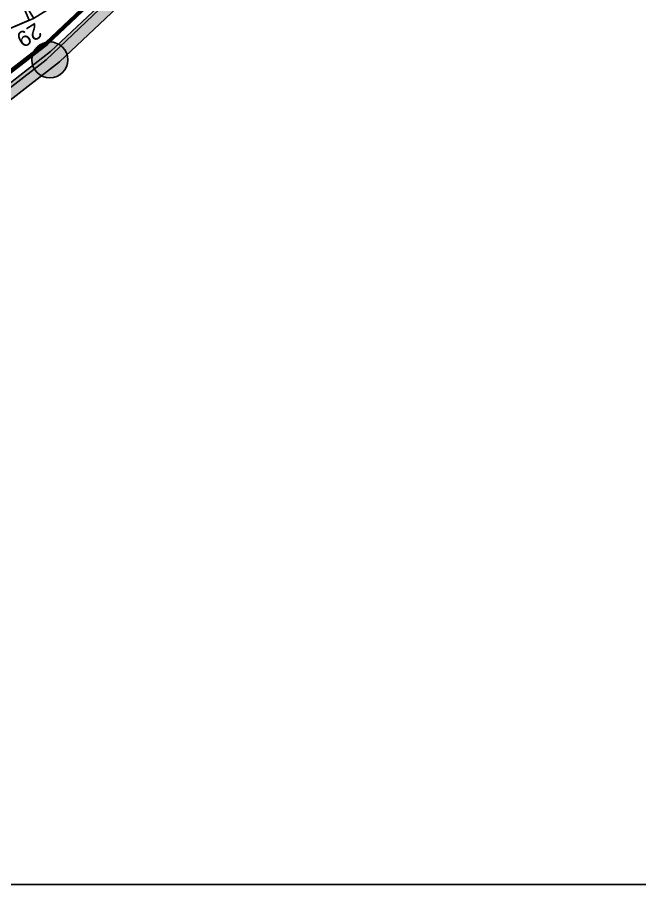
# Model space of a CAD drawing. Header units: millimetres. Extents: x 42980 to 202332, y 27411 to 140378.
# Drawn here: x 156288 to 170140, y 27411 to 46730 of the extents above; entities that cross this region are included whole.
import ezdxf

# ---------------------------------------------------------------- set-up
doc = ezdxf.new("R2010")
doc.units = ezdxf.units.MM
doc.header["$LTSCALE"] = 100
doc.layers.get('0').update_dxf_attribs({"linetype": 'CONTINUOUS'})
for name, color, linetype in [('_insida yttervägg arena', 6, 'CONTINUOUS'), ('A-3312-EA-', 7, 'CONTINUOUS'), ('A-3312-FYLL', 7, 'CONTINUOUS'), ('A-3320-EA-', 3, 'CONTINUOUS'), ('A-3320-FYLL', 3, 'CONTINUOUS'), ('G-STOLAR_TELE_2', 3, 'CONTINUOUS'), ('N-RADER', 252, 'CONTINUOUS'), ('N-RADNUMMER', 4, 'CONTINUOUS'), ('N-STOLAR', 1, 'CONTINUOUS'), ('N-TRAPPA', 254, 'CONTINUOUS')]:
    doc.layers.add(name, color=color, linetype=linetype)
doc.layers.add('SEKTIONER', color=4, linetype='CONTINUOUS', lineweight=70)
doc.styles.add('ARIAL', font='arial.ttf')

# ---------------------------------------------------------------- blocks, each defined once
blk = doc.blocks.new('*U39')
at = {"layer": 'G-STOLAR_TELE_2'}
blk.add_circle((0, 0), 400, dxfattribs=at)

msp = doc.modelspace()

# ---------------------------------------------------------------- hatches: boundary and pattern name
at = {"layer": 'A-3312-FYLL'}
msp.add_hatch(color=256, dxfattribs=at).paths.add_polyline_path([(129833, 31226), (136958, 33371), (143974, 36585), (150660, 40658), (157173, 45689), (161384, 49663), (161149, 49854), (157029, 45966), (150490, 40906), (143833, 36850), (136852, 33652), (129766, 31519), (122453, 30391), (118753, 30391), (115053, 30391), (107739, 31519), (100653, 33652), (93673, 36850), (87015, 40906), (80476, 45966), (76356, 49854), (76121, 49663), (80332, 45689), (86845, 40658), (93532, 36585), (100547, 33371), (107673, 31226), (115030, 30091), (118753, 30091), (122476, 30091)])
at = {"layer": 'A-3320-FYLL'}
msp.add_hatch(color=256, dxfattribs=at).paths.add_polyline_path([(157411, 45782, 1), (156611, 45782, 1)])

# ---------------------------------------------------------------- linework, layer by layer
msp.add_lwpolyline([(42980, 27411), (202332, 27411), (202332, 140378), (42980, 140378)], close=True)
at = {"layer": '_insida yttervägg arena'}
msp.add_lwpolyline([(172663, 87507), (172607, 80521), (171762, 73264), (170102, 66103), (167203, 58902), (164217, 53599), (162838, 54583), (159967, 50674), (161093, 49746), (156927, 45780), (150671, 40929), (144057, 36879), (136930, 33666), (129865, 31612), (122519, 30346), (115145, 30318), (107811, 31440), (100662, 33578)], dxfattribs=at)
at = {"layer": 'A-3312-EA-'}
for p, q in [((157029, 45966), (161149, 49854)), ((161384, 49663), (157225, 45737)), ((150490, 40906), (157029, 45966)), ((157225, 45737), (150661, 40658))]:
    msp.add_line(p, q, dxfattribs=at)
at = {"layer": 'N-RADER'}
for p, q in [((156934, 46150), (160993, 49982)), ((158352, 47768), (156648, 46701)), ((156648, 46701), (149758, 43795)), ((153420, 43428), (156934, 46150))]:
    msp.add_line(p, q, dxfattribs=at)
at = {"layer": 'N-STOLAR'}
msp.add_lwpolyline([(156372, 47081), (155957, 46906), (156133, 46492), (156547, 46667)], close=True, dxfattribs=at)
at = {"layer": 'N-TRAPPA'}
msp.add_line((156657, 46705), (156444, 47044), dxfattribs=at)
at = {"layer": 'SEKTIONER'}
msp.add_lwpolyline([(160993, 49982), (156934, 46150), (150377, 41071), (143739, 37027), (136781, 33840), (129722, 31715), (122531, 30606)], dxfattribs=at)

# ---------------------------------------------------------------- block references
at = {"layer": 'A-3320-EA-'}
msp.add_blockref('*U39', (157011, 45782), dxfattribs=at)

# ---------------------------------------------------------------- texts
at = {"layer": 'N-RADNUMMER', "style": 'ARIAL'}
msp.add_text('29', height=350, rotation=212.0406, dxfattribs=at).set_placement((156690, 46623))

doc.saveas('drawing.dxf')
